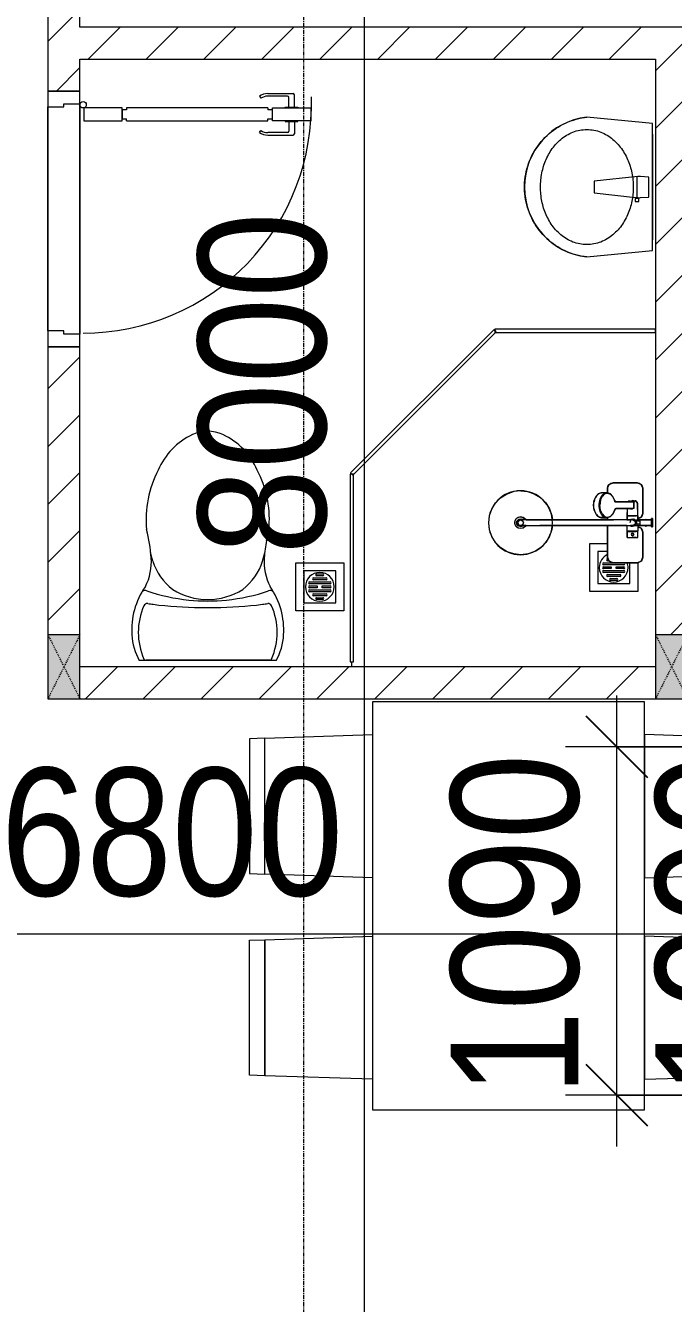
# Model space of a CAD drawing. Header units: millimetres. Extents: x 962 to 241049, y -15958 to 84407.
# Drawn here: x 101162 to 103187, y 54746 to 58742 of the extents above; entities that cross this region are included whole.
import ezdxf

# ---------------------------------------------------------------- set-up
doc = ezdxf.new("R2010")
doc.units = ezdxf.units.MM
doc.linetypes.add('Dash', pattern=[6, 3, -3])
doc.linetypes.add('Grid Line', pattern=[22.225, 12.7, -3.175, 3.175, -3.175])
for name, color, linetype, lineweight in [('0-1', 7, 'Continuous', 5), ('A-ANNO-DIMS', 211, 'Continuous', 9), ('A-ANNO-DIMS-160', 211, 'Continuous', 9), ('A-DETL-GENF-1', 9, 'Continuous', 9), ('A-DOOR-1', 254, 'Continuous', 9), ('A-DOOR-2', 9, 'Continuous', 9), ('A-FLOR-2', 9, 'Continuous', 9), ('A-GLAZ-CURT-1', 254, 'Continuous', 9), ('A-GLAZ-CURT-2', 9, 'Continuous', 9), ('A-WALL-1', 253, 'Continuous', 18), ('A-WALL-2', 9, 'Continuous', 9), ('A-WALL-PATT-1', 10, 'Continuous', 9), ('I-FURN-1', 254, 'Continuous', 9), ('M-EQPM-1', 254, 'Continuous', 9), ('P-SANR-FIXT', 6, 'Continuous', 9), ('P-SANR-FIXT-1', 254, 'Continuous', 9), ('S-COLS', 52, 'Continuous', 9), ('S-COLS-4', 254, 'Continuous', 9), ('S-COLS-5', 253, 'Continuous', 18), ('S-COLS-HDLN-1', 9, 'Dash', 9), ('S-GRID-1', 1, 'Grid Line', 9)]:
    doc.layers.add(name, color=color, linetype=linetype, lineweight=lineweight)
doc.styles.add('UTM Avo', font='UTM Avo.ttf', dxfattribs={"width": 0.9, "height": 400})
doc.dimstyles.new('1_Dim_chi_tiet_2_5', dxfattribs={"dimscale": 304.8, "dimtxt": 399.720379, "dimasz": 0.629921, "dimexe": 0.524934, "dimexo": 0.0625, "dimgap": 0.052493, "dimtad": 1, "dimdec": 0, "dimrnd": 5, "dimzin": 0, "dimdsep": 46, "dimtxsty": 'UTM Avo', "dimblk1": 'OBLIQUE', "dimblk2": 'OBLIQUE', "dimsah": 1, "dimcen": 0.09, "dimdle": 0.524934, "dimazin": 0, "dimtfac": 1, "dimtdec": 4, "dimtix": 1, "dimtmove": 0, "dimatfit": 3, "dimfxl": 1.049869, "dimfxlon": 1, "dimtvp": 1, "dimtolj": 1, "dimtzin": 0, "dimarcsym": 2})
doc.dimstyles.new('1_Dim_chi_tiet_2_5_1', dxfattribs={"dimscale": 304.8, "dimtxt": 399.720379, "dimasz": 0.629921, "dimexe": 0.524934, "dimexo": 0.0625, "dimgap": 0.052493, "dimtad": 1, "dimdec": 0, "dimrnd": 5, "dimzin": 0, "dimdsep": 46, "dimtxsty": 'UTM Avo', "dimblk1": 'OBLIQUE', "dimblk2": 'OBLIQUE', "dimsah": 1, "dimcen": 0.09, "dimdle": 0.524934, "dimazin": 0, "dimtfac": 1, "dimtdec": 4, "dimtix": 1, "dimtmove": 0, "dimatfit": 3, "dimfxl": 1.049869, "dimfxlon": 1, "dimtvp": 1, "dimtolj": 1, "dimtzin": 0, "dimarcsym": 2})
pattern_1 = [(45, (0, 0), (-90.50967, 90.50967), [])]

# ---------------------------------------------------------------- blocks, each defined once
blk = doc.blocks.new('DOOR_CW_01 CANH MO-PANEL KINH - DIG_02-800x2200-CỬA NHÔM KÍNH-400864-TKCS_MB TẦNG 1')
at = {"layer": 'A-DETL-GENF-1'}
for p, q in [((-347, 772), (-307, 772)), ((-347, 652), (-347, 772)), ((-307, 772), (-307, 652)), ((-349, 720.5), (-388, 720.5)), ((-349, 731.8), (-347, 731.8)), ((-349, 692.2), (-349, 731.8)), ((-347, 692.2), (-347, 731.8)), ((-307, 692.2), (-307, 731.8)), ((-305, 731.8), (-307, 731.8)), ((-305, 692.2), (-305, 731.8)), ((-305, 720.5), (-266, 720.5)), ((-392, 637), (-392, 716.5)), ((-384, 699.5), (-384, 637)), ((-349, 703.5), (-380, 703.5)), ((-347, 692.2), (-349, 692.2)), ((-307, 692.2), (-305, 692.2)), ((-305, 703.5), (-274, 703.5)), ((-270, 699.5), (-270, 637)), ((-262, 637), (-262, 716.5)), ((-307, 652), (-347, 652)), ((-313, 652), (-341, 652)), ((-341, 652), (-341, 638)), ((-313, 638), (-313, 652)), ((-383.9, 611.2), (-377.3, 615.8)), ((-347, 638), (-341, 638)), ((-347, 638), (-347, 196)), ((-307, 638), (-313, 638)), ((-307, 196), (-307, 638)), ((-270.1, 611.2), (-276.7, 615.8)), ((-347, 196), (-341, 196)), ((-307, 182), (-347, 182)), ((-347, 182), (-347, 62)), ((-341, 196), (-341, 182)), ((-341, 182), (-313, 182)), ((-307, 196), (-313, 196)), ((-313, 182), (-313, 196)), ((-307, 62), (-307, 182)), ((-347, 62), (-307, 62))]:
    blk.add_line(p, q, dxfattribs=at)
blk.add_circle((-357, 60), 10, dxfattribs=at)
for centre, radius, start, end in [((-357, 60), 714, 360, 92), ((-388, 716.5), 4, 90, 180), ((-266, 716.5), 4, 0, 90), ((-380, 699.5), 4, 90, 180), ((-274, 699.5), 4, 0, 90), ((-347, 637), 45, 180, 215), ((-347, 637), 37, 180, 215), ((-307, 637), 37, 325, 0), ((-307, 637), 45, 325, 0)]:
    blk.add_arc(centre, radius, start, end, dxfattribs=at)
at = {"layer": 'A-DOOR-2'}
for p, q in [((-360, 50), (-400, 50)), ((-400, 50), (-400, -50)), ((-360, 0), (-360, 50)), ((-357, 50), (-332, 50)), ((400, 50), (360, 50)), ((360, 50), (360, 0)), ((400, -50), (400, 50)), ((-350, 0), (-360, 0)), ((-350, -50), (-350, 0)), ((360, 0), (350, 0)), ((350, 0), (350, -50)), ((-400, -50), (-350, -50)), ((350, -50), (400, -50))]:
    blk.add_line(p, q, dxfattribs=at)
blk = doc.blocks.new('TOILET - TOILET-400871-TKCS_MB TẦNG 1')
at = {"layer": 'P-SANR-FIXT-1'}
for p, q in [((-171.7, 330.3), (-178.6, 355.5)), ((171.7, 330.3), (178.6, 355.5)), ((214.2, 19), (-214.2, 19)), ((194, 19.9), (-194, 19.9))]:
    blk.add_line(p, q, dxfattribs=at)
for centre, radius, start, end in [((45.1, 528.6), 217.6, 115.2282, 156.7784), ((0, 624.4), 111.7, 64.7718, 115.2282), ((-45.1, 528.6), 217.6, 23.2216, 64.7718), ((137.1, 461.2), 329.8, 152.3122, 185.6513), ((-137.1, 461.2), 329.8, 356.3165, 27.6878), ((-1948.3, 805.1), 2171.2, 349.1051, 350.319), ((-719.2, 297.5), 544.3, 4.5441, 13.9464), ((719.2, 297.5), 544.3, 169.7121, 175.4559), ((-343.5, 327.4), 167.3, 332.62, 4.5441), ((-0.4, 384), 179.5, 197.4036, 232.5964), ((0.4, 384), 179.5, 307.4036, 342.5964), ((343.5, 327.4), 167.3, 175.4559, 207.38), ((-4, 115.7), 233.6, 144.7853, 164.7039), ((0, 416), 206.1, 237.9268, 270), ((0, 416), 206.1, 270, 302.0732), ((4, 115.7), 233.6, 15.2961, 35.2147), ((-195, 224.1), 13.8, 71.0073, 129.3276), ((0.6, 792.1), 586.9, 251.0073, 264.1678), ((0, 786.7), 581.5, 264.1678, 275.8322), ((-0.6, 792.1), 586.9, 275.8322, 288.9927), ((195, 224.1), 13.8, 50.6724, 108.9927), ((1.9, 114.1), 239.7, 164.7039, 183.5487), ((-9.8, 107.2), 207.3, 156.2862, 203.7138), ((-189.1, 185.5), 11.7, 82.4212, 154.5895), ((178.9, 2951.3), 2778.4, 262.4212, 262.7649), ((-14.3, 1400.4), 1215.6, 262.593, 269.6026), ((0, 3462.8), 3278, 269.6026, 270.3974), ((14.3, 1400.4), 1215.6, 270.3974, 277.407), ((-178.9, 2951.3), 2778.4, 277.2351, 277.5788), ((189.1, 185.5), 11.7, 25.4105, 97.5788), ((9.8, 107.2), 207.3, 336.2862, 23.7138), ((-1.9, 114.1), 239.7, 356.4513, 15.2961), ((-46.1, 111.1), 191.6, 183.5487, 208.7191), ((46.1, 111.1), 191.6, 331.2809, 356.4513), ((-193.7, 26.4), 6.48, 203.7138, 267.6832), ((193.7, 26.4), 6.48, 272.3168, 336.2862)]:
    blk.add_arc(centre, radius, start, end, dxfattribs=at)
blk = doc.blocks.new('93925000_0001 - 93925000_top_dwg_93925000_T-348115-TKCS_MB TẦNG 1')
at = {"layer": 'P-SANR-FIXT'}
for p, q in [((-29.3, -30.4), (-108, -30.4)), ((29.3, -30.4), (108, -30.4)), ((-125, -47.4), (-125, -123.4)), ((-46.3, -78.4), (-46.3, -46.7)), ((-27.2, -47.1), (-26.1, -47.1)), ((-27.2, -77.9), (-26.1, -77.9)), ((-9, -412.5), (-9, -62.5)), ((9, -62.5), (9, -412.5)), ((21.5, -45.9), (60.6, -46.7)), ((43, -78.7), (21.5, -79.2)), ((43, -64.7), (43, -117.7)), ((65.8, -117.7), (65.8, -64.7)), ((125, -47.4), (125, -123.4)), ((42.7, -117.9), (42.7, -117.9)), ((43.2, -117.6), (43.2, -117.5)), ((65.6, -117.5), (65.6, -117.6)), ((66.1, -117.9), (66.1, -117.9)), ((-108, -140.4), (-9, -140.4)), ((9, -140.4), (16.1, -140.4)), ((15.4, -159.1), (15.8, -143.3)), ((108, -140.4), (92.7, -140.4)), ((93, -143.3), (93.4, -159.1))]:
    blk.add_line(p, q, dxfattribs=at)
at = {"layer": 'P-SANR-FIXT', "flags": 128}
for points in [[(-45.8, -46.1), (-27.2, -46.1), (-27.2, -78.9), (-45.8, -78.9)], [(-26.1, -46), (-26.1, -78.9), (-9, -79)], [(21.5, -47.4), (21.5, -79.1), (9, -79)]]:
    blk.add_lwpolyline(points, dxfattribs=at)
at = {"layer": 'P-SANR-FIXT'}
for centre, radius in [((-36.5, -62.5), 3.95), ((0, -412.5), 100)]:
    blk.add_circle(centre, radius, dxfattribs=at)
for centre, radius, start, end in [((-108, -47.4), 17, 90, 180), ((-29.3, -47.4), 17, 4.7626, 90), ((29.3, -47.4), 17, 90, 175.2374), ((108, -47.4), 17, 360, 90), ((-45.8, -46.6), 0.5, 90, 180), ((-45.8, -78.4), 0.5, 180, 270), ((0, -62.5), 12, 318.5904, 221.4096), ((0, -62.5), 9, 90, 180.0008), ((0, -62.5), 9, 360, 90), ((45.7, -61.8), 2.59, 155.1929, 175.7071), ((45.9, -61.8), 2.75, 130.8294, 155.1929), ((46.1, -62.1), 3.08, 110.5459, 130.8294), ((54.4, -334.8), 275.9, 88.2683, 91.7343), ((59.7, -57.1), 10.5, 38.6491, 85.492), ((-11.1, -67.1), 76.9, 1.7693, 4.1075), ((65.2, -72.4), 3.46, 323.2522, 79.3541), ((51.7, -159.9), 42.8, 109.7779, 113.2977), ((52.5, -162.2), 45.2, 106.1472, 109.7766), ((53.2, -164.5), 47.7, 103.9355, 106.1665), ((39.1, -108.2), 10.4, 284.3956, 285.5116), ((40.8, -114.2), 4.19, 285.5116, 289.9665), ((40.2, -112.5), 6, 289.9665, 292.7061), ((41.4, -115.3), 2.96, 292.7061, 296.5405), ((41.3, -115.1), 3.16, 296.9591, 300.8286), ((41.8, -115.8), 2.26, 300.8286, 305.287), ((42.1, -116.4), 1.64, 305.287, 309.9326), ((42.6, -116.9), 0.906, 309.9326, 315.24), ((66.5, -116.6), 1.39, 229.6335, 235.1234), ((66.3, -116.8), 1.08, 225.1702, 229.6335), ((67.3, -115.4), 2.79, 235.1234, 238.7439), ((67.2, -115.6), 2.6, 238.7439, 243.4573), ((67.8, -114.4), 3.89, 243.9189, 246.8313), ((68.1, -113.8), 4.52, 246.843, 250.4792), ((68.3, -113.2), 5.24, 250.478, 254.0406), ((68.5, -112.7), 5.75, 254.0357, 256.0561), ((55.4, -165.2), 48.4, 73.8659, 76.0481), ((56.2, -162.4), 45.5, 70.241, 73.86), ((57.4, -159.2), 42.1, 66.6693, 70.2637), ((-108, -123.4), 17, 180, 270), ((32.7, -159), 17.3, 181.3198, 222.2619), ((32.6, -143.6), 16.9, 172.414, 179.1297), ((33.7, -143.7), 17.9, 164.9525, 172.4168), ((35.2, -144.2), 19.5, 157.9614, 164.9563), ((37.1, -144.9), 21.6, 151.4775, 157.9654), ((39.3, -146.1), 24, 145.4892, 151.4815), ((41.5, -147.6), 26.8, 139.9517, 145.4927), ((43.6, -149.4), 29.5, 134.7867, 139.9744), ((46.2, -152), 33.2, 130.0223, 134.7808), ((47.7, -153.8), 35.5, 125.4414, 130.0144), ((49.9, -156.8), 39.2, 121.1773, 125.4365), ((50.6, -157.9), 40.5, 119.697, 121.1761), ((51, -158.7), 41.5, 117.0276, 119.7085), ((52.2, -161.1), 44.1, 113.3199, 117.0258), ((56.5, -161.3), 44.3, 62.9815, 66.6728), ((58, -158.4), 41.1, 60.2783, 62.9855), ((57.7, -158.9), 41.7, 58.8444, 60.2824), ((59.2, -156.4), 38.7, 54.5377, 58.8482), ((60.9, -154), 35.8, 50.0034, 54.5405), ((62.8, -151.7), 32.8, 45.1921, 50.0042), ((65, -149.6), 29.8, 40.0487, 45.1896), ((87.6, -128.4), 1.5, 180, 187.5386), ((87.6, -128.4), 1.5, 258.6057, 270), ((67.2, -147.7), 26.8, 34.5125, 40.0422), ((76, -159), 17.4, 317.3098, 358.6393), ((69.4, -146.2), 24.2, 28.5363, 34.4919), ((73.8, -143.9), 19.2, 21.6374, 28.9183), ((71.2, -145), 22.1, 15.4436, 21.6374), ((76.8, -143.4), 16.2, 7.1859, 15.4436), ((73.9, -143.8), 19.1, 1.2699, 7.1859), ((108, -123.4), 17, 270, 360), ((54.2, -123), 60.6, 259.1395, 270.1494), ((54.2, -119.5), 64.1, 270.1494, 280.3637), ((0, -412.5), 18, 120.2491, 59.7509), ((0, -412.5), 12.2, 137.7946, 42.2054), ((0, -412.5), 9, 180, 0)]:
    blk.add_arc(centre, radius, start, end, dxfattribs=at)
for points, degree in [([(-12.9, 0), (-12.9, -1.5), (-12.9, -3)], 2), ([(12.9, 0), (0, 0), (-12.8, 0)], 2), ([(12.8, 0), (12.9, 0), (12.9, 0)], 2), ([(12.9, 0), (12.9, -1.5), (12.9, -3)], 2), ([(-12.9, -3), (0, -3), (12.8, -3)], 2), ([(-12.8, -3), (-12.9, -3), (-12.9, -3)], 2), ([(-8.5, -3.8), (-8.5, -20.9), (-8.5, -38)], 2), ([(-8.5, -38), (0, -38), (8.5, -38)], 2), ([(-5, -38), (-5, -44.8), (-5, -51.6)], 2), ([(5, -38), (5, -44.8), (5, -51.6)], 2), ([(8.5, -3.8), (8.5, -20.9), (8.5, -38)], 2), ([(-5, -46), (-15.5, -46), (-26.1, -46)], 2), ([(5, -46), (13.3, -46), (21.5, -46)], 2), ([(43.2, -61.6), (43.1, -62.2), (43.3, -62.8), (43, -63.5), (43, -64.1), (43, -64.7)], 5), ([(46.1, -59), (45.8, -59), (45.6, -59), (45.4, -59.1), (45.2, -59.1), (45, -59.2)], 5), ([(65.6, -61.6), (65.6, -60.8), (65.5, -60), (64.3, -59), (63.5, -59), (62.7, -59)], 5), ([(42.8, -182.5), (33, -180.6), (24.7, -176.4), (19.9, -170.7)], 3), ([(88.8, -170.8), (83.9, -176.5), (75.6, -180.7), (65.8, -182.5)], 3)]:
    blk.add_open_spline(points, degree=degree, dxfattribs=at)
for points, weights in [([(-9.3, -3), (-8.5, -3), (-8.5, -3.8)], [1, 0.707106775639, 1]), ([(9.3, -3), (8.5, -3), (8.5, -3.8)], [1, 0.707106765177, 1]), ([(21.5, -45.9), (21.5, -45.7), (21.5, -47.4)], [0.874147445041, 0.908470869121, 1]), ([(67.9, -74.4), (66.9, -75.7), (65.8, -76.4)], [1, 0.991614392871, 1]), ([(54.4, -167.3), (15.8, -167.3), (15.8, -143.6)], [1, 0.707106781187, 1]), ([(93, -143.6), (93, -167.3), (54.4, -167.3)], [1, 0.707106781187, 1])]:
    blk.add_rational_spline(points, weights, degree=2, dxfattribs=at)
blk.add_open_spline([(68, -50.6), (68.4, -51.1), (68.6, -51.7), (68.7, -53.5), (68.2, -54.7), (66.1, -57), (64.6, -58.1), (62.7, -59)], degree=3, knots=[0.3623591, 0.3623591, 0.3623591, 0.3623591, 0.4991435, 0.4991435, 0.7494159, 0.7494159, 0.9564651, 0.9564651, 0.9564651, 0.9564651], dxfattribs=at)
blk = doc.blocks.new('93925000_0001 - 93925000_top_dwg-348114-TKCS_MB TẦNG 1')
blk.add_blockref('93925000_0001 - 93925000_top_dwg_93925000_T-348115-TKCS_MB TẦNG 1', (0, 0))
blk = doc.blocks.new('93925000_0001 - 93925000_3D_low_dwg-V48-TKCS_MB TẦNG 1')
at = {"layer": 'P-SANR-FIXT'}
for p, q in [((-13, 0.4), (-12.1, 0.4)), ((-13, 0.4), (-11.6, 0.4)), ((-13, 0.4), (-12.1, 0.4)), ((-13, 0.4), (-11.6, 0.4)), ((-13, -2.4), (-13, 0.4)), ((-13, -2.4), (-13, 0.4)), ((-12.1, 0.4), (-9.1, 0.4)), ((-12.1, 0.4), (-9.1, 0.4)), ((-8, 0.4), (-11.6, 0.4)), ((-8, 0.4), (-11.6, 0.4)), ((-9.1, 0.4), (-5, 0.4)), ((-5, 0.4), (-8, 0.4)), ((-5, 0.4), (0, 0.4)), ((0, 0.4), (5.1, 0.4)), ((5.1, 0.4), (9, 0.4)), ((8.2, 0.4), (5.1, 0.4)), ((11.6, 0.4), (8.2, 0.4)), ((11.6, 0.4), (8.2, 0.4)), ((9, 0.4), (12, 0.4)), ((9, 0.4), (12, 0.4)), ((13, 0.4), (11.6, 0.4)), ((13, 0.4), (11.6, 0.4)), ((12, 0.4), (13, 0.4)), ((12, 0.4), (13, 0.4)), ((13, -2.4), (13, 0.4)), ((13, -2.4), (13, 0.4)), ((-125, -47), (-120, -35)), ((-120, -35), (-125, -47)), ((-120, -35), (-108, -30)), ((-108, -30), (-120, -35)), ((-108, -30), (-29.2, -30)), ((-29.2, -30), (-108, -30)), ((-29.2, -30), (-17.2, -35)), ((-17.2, -35), (-29.2, -30)), ((-17.2, -35), (-12.8, -45.6)), ((-12.8, -45.6), (-17.2, -35)), ((-12.1, -2.4), (-13, -2.4)), ((-13, -2.4), (-11.6, -2.4)), ((-12.1, -2.4), (-13, -2.4)), ((-13, -2.4), (-11.6, -2.4)), ((-9.1, -2.4), (-12.1, -2.4)), ((-9.1, -2.4), (-12.1, -2.4)), ((-11.6, -2.4), (-8.5, -2.4)), ((-11.6, -2.4), (-8.9, -2.4)), ((-11.1, -20.1), (-8.9, -14.6)), ((-8.9, -25.2), (-11.1, -20.1)), ((-5, -2.4), (-9.1, -2.4)), ((-8.9, -45.6), (-8.9, -2.4)), ((-6.1, -2.4), (-8.5, -2.4)), ((-8.5, -53.6), (-8.5, -2.4)), ((0, -2.4), (-5, -2.4)), ((5.1, -2.4), (0, -2.4)), ((5.1, -2.4), (9, -2.4)), ((6.1, -2.4), (8.5, -2.4)), ((11.6, -2.4), (8.5, -2.4)), ((8.5, -2.4), (8.5, -53.6)), ((8.9, -2.4), (8.9, -45.6)), ((11.6, -2.4), (8.9, -2.4)), ((11.1, -20.1), (8.9, -15)), ((8.9, -25.6), (11.1, -20.1)), ((9, -2.4), (12, -2.4)), ((9, -2.4), (12, -2.4)), ((13, -2.4), (11.6, -2.4)), ((13, -2.4), (11.6, -2.4)), ((12, -2.4), (13, -2.4)), ((12, -2.4), (13, -2.4)), ((17.2, -35), (12.8, -45.6)), ((12.8, -45.6), (17.2, -35)), ((17.2, -35), (29.2, -30)), ((17.2, -35), (29.2, -30)), ((29.2, -30), (108, -30)), ((108, -30), (29.2, -30)), ((108, -30), (120, -35)), ((120, -35), (108, -30)), ((120, -35), (125, -47)), ((125, -47), (120, -35)), ((-125, -123), (-125, -47)), ((-125, -47), (-125, -123)), ((-46.3, -45.7), (-27.2, -45.6)), ((-46.3, -46.9), (-46.3, -45.7)), ((-46.3, -45.7), (-46.3, -46.9)), ((-46.3, -50.5), (-46.3, -46.9)), ((-46.3, -50.5), (-46.3, -56.1)), ((-46.3, -56.1), (-46.3, -62.1)), ((-46.3, -68.1), (-46.3, -62.1)), ((-46.3, -73.7), (-46.3, -68.1)), ((-46.3, -77.3), (-46.3, -73.7)), ((-46.3, -78.5), (-46.3, -77.3)), ((-46.3, -78.5), (-46.3, -77.3)), ((-46.3, -78.5), (-27.2, -78.6)), ((-40.5, -62.1), (-39.4, -59.4)), ((-40.5, -62.1), (-39.3, -64.9)), ((-36.6, -58.1), (-39.4, -59.4)), ((-36.5, -66.1), (-39.3, -64.9)), ((-36.6, -58.1), (-33.6, -59.3)), ((-33.6, -64.8), (-36.5, -66.1)), ((-33.6, -59.3), (-32.5, -62.1)), ((-33.6, -64.8), (-32.5, -62.1)), ((-27.2, -46.8), (-27.2, -45.6)), ((-27.2, -46.8), (-27.2, -50.4)), ((-27.2, -56), (-27.2, -50.4)), ((-27.2, -62.1), (-27.2, -56)), ((-27.2, -68.2), (-27.2, -62.1)), ((-27.2, -73.8), (-27.2, -68.2)), ((-27.2, -77.4), (-27.2, -73.8)), ((-27.2, -78.6), (-27.2, -77.4)), ((-26.1, -46.8), (-26.1, -45.6)), ((-8.5, -45.6), (-26.1, -45.6)), ((-26.1, -46.8), (-26.1, -50.4)), ((-26.1, -56), (-26.1, -50.4)), ((-26.1, -62.1), (-26.1, -56)), ((-26.1, -68.2), (-26.1, -62.1)), ((-26.1, -73.8), (-26.1, -68.2)), ((-26.1, -77.4), (-26.1, -73.8)), ((-26.1, -78.6), (-26.1, -77.4)), ((-26.1, -78.6), (-9, -78.6)), ((-11.1, -57.5), (-12, -62.1)), ((-11.2, -57.7), (-12, -62.1)), ((-12, -62.1), (-11.2, -66.5)), ((-12, -62.1), (-11.2, -66.5)), ((-8.5, -53.6), (-11.2, -57.7)), ((-8.5, -53.6), (-11.2, -57.7)), ((-11.1, -57.5), (-11.2, -57.7)), ((-11.1, -66.7), (-11.2, -66.5)), ((-11.2, -66.5), (-9, -69.8)), ((-11.1, -66.7), (-9, -69.9)), ((-5.4, -54.9), (-9, -62.1)), ((-9, -62.1), (-9, -66.3)), ((-9, -79.5), (-9, -66.3)), ((-9, -79.5), (-9, -94.5)), ((-4.4, -50.9), (-8.5, -53.6)), ((-4.4, -50.9), (-8.5, -53.6)), ((0, -53.1), (-5.4, -54.9)), ((-4.6, -51), (-4.4, -50.9)), ((0, -50.1), (-4.4, -50.9)), ((4.4, -50.9), (0, -50.1)), ((2.5, -54.1), (0, -53.1)), ((6.4, -68.5), (0, -71.1)), ((4.4, -50.9), (4.6, -51)), ((4.4, -50.9), (8.5, -53.6)), ((4.4, -50.9), (8.5, -53.6)), ((9, -62.1), (6.4, -55.7)), ((9, -62.1), (7.9, -59.4)), ((21.5, -45.6), (8.5, -45.6)), ((11.1, -57.5), (8.5, -53.6)), ((11.2, -57.7), (8.5, -53.6)), ((11.2, -57.7), (8.5, -53.6)), ((9, -62.1), (9, -66.5)), ((9, -79.6), (9, -66.5)), ((9, -69.8), (11.2, -66.5)), ((9, -69.8), (11.2, -66.5)), ((9, -69.8), (11.1, -66.7)), ((9, -78.6), (21.5, -78.6)), ((9, -79.6), (9, -94.6)), ((11.1, -57.5), (11.2, -57.7)), ((11.1, -66.7), (12, -62.1)), ((11.1, -66.7), (11.2, -66.5)), ((12, -62.1), (11.2, -57.7)), ((12, -62.1), (11.2, -57.7)), ((11.2, -66.5), (12, -62.1)), ((21.5, -45.6), (60.6, -46.1)), ((21.5, -46.8), (21.5, -45.6)), ((21.5, -46.8), (21.5, -50.4)), ((21.5, -56), (21.5, -50.4)), ((21.5, -62.1), (21.5, -56)), ((21.5, -68.2), (21.5, -62.1)), ((21.5, -73.8), (21.5, -68.2)), ((21.5, -77.4), (21.5, -73.8)), ((21.5, -78.6), (21.5, -77.4)), ((21.5, -78.6), (44.3, -78.3)), ((43.3, -68.3), (43.8, -62.2)), ((43.3, -68.3), (44.3, -66.3)), ((44.3, -70.3), (43.3, -68.3)), ((44.3, -58.6), (44.2, -112.9)), ((65.4, -58.6), (44.3, -58.6)), ((52.7, -58.6), (54.8, -57.9)), ((54.8, -57.9), (56.9, -58.6)), ((60.6, -46.1), (66.7, -50.3)), ((65.4, -58.6), (65.4, -112.9)), ((66.3, -68.3), (65.4, -66.3)), ((65.4, -70.2), (66.3, -68.3)), ((66.3, -68.3), (65.5, -58.6)), ((66.7, -50.3), (69.5, -62.1)), ((66.7, -73.9), (69.5, -62.1)), ((125, -47), (125, -123)), ((125, -123), (125, -47)), ((-9, -94.5), (-9, -122.1)), ((9, -94.6), (9, -122.1)), ((42.7, -116.4), (27.2, -123.6)), ((44.2, -112.9), (42.7, -116.4)), ((65.4, -112.9), (67, -116.4)), ((67, -116.4), (82.2, -123.4)), ((-120, -135), (-125, -123)), ((-125, -123), (-120, -135)), ((-108, -140), (-120, -135)), ((-120, -135), (-108, -140)), ((-8.8, -140), (-108, -140)), ((-108, -140), (-8.8, -140)), ((-9, -122.1), (-9, -352.1)), ((16.1, -140), (8.8, -140)), ((8.8, -140), (16.1, -140)), ((9, -352.1), (9, -122.1)), ((16, -140.4), (19, -131.1)), ((16, -140.4), (16, -160.1)), ((19.3, -150.1), (16, -140.4)), ((27.2, -123.6), (19, -131.1)), ((27.5, -157.3), (19.3, -150.1)), ((27.5, -157.3), (39.8, -162.4)), ((70.6, -162.2), (82.5, -157.2)), ((82.2, -123.4), (90.4, -130.7)), ((90.7, -149.6), (82.5, -157.2)), ((90.4, -130.7), (93.7, -140.4)), ((90.7, -149.6), (93.7, -140.4)), ((108, -140), (93.6, -140)), ((93.6, -140), (108, -140)), ((93.7, -140.4), (93.7, -160.1)), ((108, -140), (120, -135)), ((108, -140), (120, -135)), ((125, -123), (120, -135)), ((120, -135), (125, -123)), ((16, -160.1), (18.8, -169)), ((19.3, -169.7), (16, -160.1)), ((25.5, -175.3), (19.3, -169.7)), ((39.8, -182), (27.5, -177)), ((39.6, -182), (54.8, -183.9)), ((39.8, -162.4), (54.8, -164.2)), ((39.8, -182), (54.8, -183.9)), ((70.6, -162.2), (54.8, -164.2)), ((54.8, -183.9), (70.6, -181.9)), ((54.8, -183.9), (69.3, -182.2)), ((82.5, -176.8), (70.6, -181.9)), ((82.2, -177), (79.6, -178.1)), ((90.7, -169.3), (82.5, -176.8)), ((90.6, -169.4), (88.2, -171.6)), ((93.7, -160.1), (90.7, -169.3)), ((-21.4, -314.2), (-42.5, -321.4)), ((-9, -312.8), (-21.4, -314.2)), ((22.5, -314.4), (9, -312.9)), ((43, -321.6), (22.5, -314.4)), ((-77.7, -348.9), (-89.8, -367.9)), ((-61.8, -333.3), (-77.7, -348.9)), ((-42.5, -321.4), (-61.8, -333.3)), ((-9, -374.4), (-9, -352.1)), ((9, -374.3), (9, -352.1)), ((61.9, -333.3), (43, -321.6)), ((78.8, -350.3), (61.9, -333.3)), ((90.5, -369.3), (78.8, -350.3)), ((-97.3, -388.9), (-100, -411.9)), ((-89.8, -367.9), (-97.3, -388.9)), ((-11.8, -397.7), (-16.7, -404)), ((-9, -396.3), (-11.8, -397.7)), ((-9, -394.7), (-9, -374.4)), ((-9, -394.7), (-9, -407.6)), ((9, -394.5), (9, -374.3)), ((9, -394.5), (9, -407.4)), ((11.7, -397.6), (9, -396.3)), ((11.7, -397.6), (16.7, -403.7)), ((11.7, -397.6), (16.7, -403.7)), ((97.6, -390.1), (90.5, -369.3)), ((100, -411.9), (97.6, -390.1)), ((-100, -411.9), (-97.6, -433.8)), ((-97.6, -433.8), (-90.5, -454.4)), ((-16.7, -404), (-18.5, -411.9)), ((-18.5, -411.9), (-18.5, -411.9)), ((-18.5, -411.9), (-16.5, -420.1)), ((-16.5, -420.1), (-11.3, -426.5)), ((-12, -411.9), (-9, -404.4)), ((-8.3, -420.6), (-12, -411.9)), ((-11.3, -426.5), (-3.9, -430)), ((-5.4, -404.7), (-9, -411.9)), ((-9, -407.6), (-9, -411.9)), ((-9, -411.9), (-9, -411.9)), ((0, -423.9), (-8.3, -420.6)), ((-5.4, -404.7), (-6.3, -405.5)), ((-5.4, -419.1), (-6.2, -418.4)), ((-5.4, -404.7), (0, -402.9)), ((0, -420.9), (-5.4, -419.1)), ((0, -420.9), (-5.4, -419.1)), ((-3.9, -430), (4.1, -429.9)), ((5.4, -404.7), (0, -402.9)), ((5.4, -419.1), (0, -420.9)), ((5.4, -419.1), (0, -420.9)), ((8.7, -420.2), (0, -423.9)), ((4.1, -429.9), (11.7, -426.2)), ((9, -411.9), (5.4, -404.7)), ((5.4, -404.7), (6.2, -405.4)), ((5.4, -419.1), (9, -411.6)), ((5.4, -419.1), (9, -411.9)), ((6.2, -418.4), (5.4, -419.1)), ((8.7, -420.2), (12, -411.9)), ((12, -411.9), (9, -404.9)), ((9, -411.9), (9, -407.4)), ((9, -411.6), (9, -411.9)), ((16.5, -420.1), (11.7, -426.2)), ((18.5, -411.9), (16.5, -420.1)), ((16.7, -403.7), (18.5, -411.9)), ((16.7, -403.7), (18.5, -411.9)), ((18.5, -411.9), (18.5, -411.9)), ((89.8, -455.8), (97.5, -433.9)), ((100, -411.9), (97.5, -433.9)), ((-90.5, -454.4), (-78.4, -473.9)), ((-78.4, -473.9), (-62.2, -490.2)), ((61.9, -490.4), (78, -474.5)), ((78, -474.5), (89.8, -455.8)), ((-62.2, -490.2), (-43.5, -501.9)), ((-43.5, -501.9), (-22.2, -509.4)), ((-22.2, -509.4), (-0.1, -511.9)), ((-0.1, -511.9), (22.1, -509.4)), ((22.1, -509.4), (42.9, -502.2)), ((42.9, -502.2), (61.9, -490.4))]:
    blk.add_line(p, q, dxfattribs=at)
blk = doc.blocks.new('93925000_0001 - FMM 93925000-V50-TKCS_MB TẦNG 1')
at = {"extrusion": (0, 0, -1), "zscale": -1, "rotation": 180}
for name in ['93925000_0001 - 93925000_top_dwg-348114-TKCS_MB TẦNG 1', '93925000_0001 - 93925000_3D_low_dwg-V48-TKCS_MB TẦNG 1']:
    blk.add_blockref(name, (0, 0), dxfattribs=at)
blk = doc.blocks.new('bonruatreo - Chậu rửa-348246-TKCS_MB TẦNG 1')
at = {"layer": 'P-SANR-FIXT-1'}
for p, q in [((-218.6, 205), (-198.4, 0)), ((198.4, 0), (218.6, 205)), ((-18.5, 182.5), (-32.2, 52.9)), ((18.5, 182.5), (-18.5, 182.5)), ((33, 45.4), (18.5, 182.5)), ((-35.6, 54.2), (-44.7, 54.2)), ((-44.7, 54.2), (-44.7, 42.8)), ((-44.7, 42.8), (-35.6, 42.8)), ((-35.6, 52.9), (-35.6, 54.2)), ((-32.2, 52.9), (-35.6, 52.9)), ((-35.6, 44.2), (-35.6, 52.9)), ((-35.6, 42.8), (-35.6, 44.2)), ((-35.6, 44.2), (-33.1, 44.2)), ((-32.2, 52.9), (-33.1, 44.2)), ((32.7, 48.5), (-32.7, 48.5)), ((-198.4, 0), (198.4, 0)), ((165, 0), (-165, 0)), ((-33, 37.3), (-31.4, 12.2)), ((-30.2, 11), (30.2, 11)), ((31.4, 12.2), (33, 37.3))]:
    blk.add_line(p, q, dxfattribs=at)
at = {"layer": 'P-SANR-FIXT-1', "flags": 128}
blk.add_lwpolyline([(-218.6, 205), (-217.4, 213.7), (-215.9, 222.4), (-214, 231), (-211.8, 239.5), (-209.3, 247.9), (-206.4, 256.2), (-203.2, 264.4), (-199.6, 272.5), (-195.8, 280.4), (-191.6, 288.1), (-187.1, 295.7), (-182.3, 303.1), (-177.3, 310.3), (-171.9, 317.3), (-166.3, 324.1), (-160.4, 330.6), (-154.2, 336.9), (-147.8, 342.9), (-141.2, 348.7), (-134.3, 354.2), (-127.3, 359.4), (-120, 364.4), (-112.5, 369), (-104.9, 373.4), (-97.1, 377.4), (-89.1, 381.2), (-81, 384.6), (-72.7, 387.6), (-64.4, 390.4), (-55.9, 392.8), (-47.3, 394.8), (-38.7, 396.6), (-30, 397.9), (-21.3, 399), (-12.5, 399.6), (-3.7, 400), (5.1, 399.9), (13.9, 399.6), (22.6, 398.8), (31.4, 397.8), (40.1, 396.3), (48.7, 394.5), (57.2, 392.4), (65.7, 390), (74, 387.2), (82.2, 384.1), (90.3, 380.6), (98.3, 376.8), (106.1, 372.7), (113.7, 368.3), (121.1, 363.6), (128.4, 358.7), (135.4, 353.4), (142.2, 347.8), (148.8, 342), (155.2, 335.9), (161.3, 329.6), (167.2, 323), (172.8, 316.2), (178.1, 309.2), (183.1, 302), (187.8, 294.6), (192.2, 287), (196.4, 279.2), (200.2, 271.3), (203.7, 263.2), (206.8, 255), (209.7, 246.6), (212.2, 238.2), (214.3, 229.7), (216.1, 221.1), (217.6, 212.4), (218.6, 205)], dxfattribs=at)
at = {"layer": 'P-SANR-FIXT-1'}
for centre, radius, start, end in [((0, 180), 220, 6.525, 173.475), ((5.5, 41.4), 38.7, 175.8543, 186.034), ((-5.5, 41.4), 38.7, 353.966, 6.034), ((-30.1, 12.3), 1.3, 183.5997, 268.7722), ((30.1, 12.3), 1.3, 271.2278, 356.4003)]:
    blk.add_arc(centre, radius, start, end, dxfattribs=at)
for points in [[(-180, 205), (-180, 212.4), (-178.6, 227.3), (-172.4, 248.8), (-162.5, 268.9), (-149.4, 287), (-133.8, 303), (-116.1, 316.6), (-96.9, 327.9), (-76.5, 336.8), (-55.2, 343.5), (-33.3, 347.9), (-11.2, 350.1), (11.1, 350.1), (33.3, 347.9), (55.2, 343.5), (76.5, 336.8), (96.9, 327.9), (116.1, 316.6), (133.8, 302.9), (149.5, 287), (162.5, 268.8), (172.4, 248.8), (178.6, 227.3), (180, 212.4), (180, 205)], [(180, 205), (180, 197.6), (178.6, 182.7), (172.4, 161.2), (162.5, 141.2), (149.5, 123), (133.8, 107.1), (116.1, 93.4), (96.9, 82.1), (76.5, 73.2), (55.2, 66.5), (33.3, 62.1), (11.1, 59.9), (-11.2, 59.9), (-33.3, 62.1), (-55.2, 66.5), (-76.5, 73.2), (-96.9, 82.1), (-116.1, 93.4), (-133.8, 107), (-149.4, 123), (-162.5, 141.1), (-172.4, 161.2), (-178.6, 182.7), (-180, 197.6), (-180, 205)]]:
    blk.add_open_spline(points, degree=3, dxfattribs=at)
blk = doc.blocks.new('THU NUOC - THU NUOC-V77-TKCS_MB TẦNG 1')
at = {"layer": 'M-EQPM-1'}
for p, q in [((-66.3, -70.6), (-66.3, 79.4)), ((-66.3, 79.4), (-10.2, 79.4)), ((-10.2, 54.4), (-41.3, 54.4)), ((-41.3, 54.4), (-41.3, -45.6)), ((-23.3, 19.6), (40.9, 19.6)), ((40.9, 13.6), (-23.3, 13.6)), ((-23.3, 7.2), (0.7, 7.2)), ((0.7, 1.2), (-23.3, 1.2)), ((-11, 32.1), (-8.2, 32.1)), ((-5.8, 26.1), (-11, 26.1)), ((0.7, 7.2), (0.7, 1.2)), ((16.7, 1.2), (16.7, 7.2)), ((16.7, 7.2), (40.9, 7.2)), ((40.9, 1.2), (16.7, 1.2)), ((58.7, -45.6), (58.7, 19.9)), ((83.7, 20.3), (83.7, -70.6)), ((-23.3, -4.8), (40.9, -4.8)), ((40.9, -10.8), (-23.3, -10.8)), ((-11, -17.3), (28.5, -17.3)), ((28.5, -23.3), (-11, -23.3)), ((-1.1, -29.6), (18.5, -29.6)), ((18.5, -35.6), (-1.1, -35.6)), ((83.7, -70.6), (-66.3, -70.6)), ((-41.3, -45.6), (58.7, -45.6))]:
    blk.add_line(p, q, dxfattribs=at)
for centre, radius, start, end in [((8.7, 4.4), 45, 115.0825, 180), ((8.7, 4.4), 45, 115.0825, 180), ((8.7, 4.4), 45, 180, 0), ((8.7, 4.4), 45, 180, 360), ((-23.3, 16.6), 3, 90, 270), ((-23.3, 4.2), 3, 90, 270), ((-11, 29.1), 3, 90, 270), ((40.9, 16.6), 3, 270, 90), ((40.9, 4.2), 3, 270, 90), ((8.7, 4.4), 45, 0, 20.2407), ((8.7, 4.4), 45, 360, 20.2407), ((-23.3, -7.8), 3, 90, 270), ((-11, -20.3), 3, 90, 270), ((-1.1, -32.6), 3, 90, 270), ((18.5, -32.6), 3, 270, 90), ((28.5, -20.3), 3, 270, 90), ((40.9, -7.8), 3, 270, 90)]:
    blk.add_arc(centre, radius, start, end, dxfattribs=at)
blk = doc.blocks.new('THU NUOC - THU NUOC-V67-TKCS_MB TẦNG 1')
at = {"layer": 'M-EQPM-1'}
for p, q in [((-66.3, -70.6), (-66.3, 79.4)), ((-66.3, 79.4), (83.7, 79.4)), ((58.7, 54.4), (-41.3, 54.4)), ((-41.3, 54.4), (-41.3, -45.6)), ((-1.1, 44.5), (18.5, 44.5)), ((58.7, -45.6), (58.7, 54.4)), ((83.7, 79.4), (83.7, -70.6)), ((-23.3, 19.6), (40.9, 19.6)), ((40.9, 13.6), (-23.3, 13.6)), ((-23.3, 7.2), (0.7, 7.2)), ((0.7, 1.2), (-23.3, 1.2)), ((-11, 32.1), (28.5, 32.1)), ((28.5, 26.1), (-11, 26.1)), ((18.5, 38.5), (-1.1, 38.5)), ((0.7, 7.2), (0.7, 1.2)), ((16.7, 1.2), (16.7, 7.2)), ((16.7, 7.2), (40.9, 7.2)), ((40.9, 1.2), (16.7, 1.2)), ((-23.3, -4.8), (40.9, -4.8)), ((40.9, -10.8), (-23.3, -10.8)), ((-11, -17.3), (28.5, -17.3)), ((28.5, -23.3), (-11, -23.3)), ((-1.1, -29.6), (18.5, -29.6)), ((18.5, -35.6), (-1.1, -35.6)), ((83.7, -70.6), (-66.3, -70.6)), ((-41.3, -45.6), (58.7, -45.6))]:
    blk.add_line(p, q, dxfattribs=at)
for centre, radius, start, end in [((8.7, 4.4), 45, 0, 180), ((8.7, 4.4), 45, 360, 180), ((-1.1, 41.5), 3, 90, 270), ((18.5, 41.5), 3, 270, 90), ((8.7, 4.4), 45, 180, 0), ((8.7, 4.4), 45, 180, 360), ((-23.3, 16.6), 3, 90, 270), ((-23.3, 4.2), 3, 90, 270), ((-11, 29.1), 3, 90, 270), ((28.5, 29.1), 3, 270, 90), ((40.9, 16.6), 3, 270, 90), ((40.9, 4.2), 3, 270, 90), ((-23.3, -7.8), 3, 90, 270), ((-11, -20.3), 3, 90, 270), ((-1.1, -32.6), 3, 90, 270), ((18.5, -32.6), 3, 270, 90), ((28.5, -20.3), 3, 270, 90), ((40.9, -7.8), 3, 270, 90)]:
    blk.add_arc(centre, radius, start, end, dxfattribs=at)
blk = doc.blocks.new('System Panel - Glazed-1032473-TKCS_MB TẦNG 1')
at = {"layer": 'A-GLAZ-CURT-2'}
for p, q in [((293.8, 5), (-293.8, 5)), ((-293.8, 5), (-293.8, -5)), ((293.8, -5), (293.8, 5)), ((-293.8, -5), (293.8, -5))]:
    blk.add_line(p, q, dxfattribs=at)
blk = doc.blocks.new('System Panel - Glazed-850629-TKCS_MB TẦNG 1')
at = {"layer": 'A-GLAZ-CURT-2'}
for p, q in [((316.6, 5), (-316.6, 5)), ((-316.6, 5), (-316.6, -5)), ((316.6, -5), (316.6, 5)), ((-316.6, -5), (316.6, -5))]:
    blk.add_line(p, q, dxfattribs=at)
blk = doc.blocks.new('System Panel - Glazed-850630-TKCS_MB TẦNG 1')
at = {"layer": 'A-GLAZ-CURT-2'}
for p, q in [((251.1, 5), (-251.1, 5)), ((-251.1, 5), (-251.1, -5)), ((251.1, -5), (251.1, 5)), ((-251.1, -5), (251.1, -5))]:
    blk.add_line(p, q, dxfattribs=at)
blk = doc.blocks.new('G1_SOF - BO TRU - 100x200-745959-TKCS_MB TẦNG 1')
at = {"layer": 'S-COLS'}
blk.add_hatch(color=256, dxfattribs=at).paths.add_polyline_path([(50, -100), (50, 100), (-50, 100), (-50, -100)])
at = {"layer": 'S-COLS-5'}
for p, q in [((50, 100), (-50, 100)), ((-50, 100), (-50, -100)), ((50, -100), (50, 100)), ((-50, -100), (50, -100))]:
    blk.add_line(p, q, dxfattribs=at)
at = {"layer": 'S-COLS-HDLN-1'}
for p, q in [((50, 100), (-50, -100)), ((-50, 100), (50, -100))]:
    blk.add_line(p, q, dxfattribs=at)
blk = doc.blocks.new('RES_BAN AN 1 - RES_BAN AN 1-V21-TKCS_MB TẦNG 1')
at = {"layer": 'I-FURN-1'}
for p, q in [((-425, 0), (-425, -1275)), ((425, 0), (-425, 0)), ((425, -1275), (425, 0)), ((-761.9, -113.5), (-809.6, -115.1)), ((-809.6, -115.1), (-809.6, -536.9)), ((-761.9, -113.5), (-425, -102.3)), ((-761.9, -538.5), (-761.9, -113.5)), ((-761.9, -538.5), (-761.9, -113.5)), ((-425, -102.3), (-425, -549.7)), ((425, -102.3), (425, -549.7)), ((761.9, -113.5), (425, -102.3)), ((761.9, -538.5), (761.9, -113.5)), ((761.9, -113.5), (761.9, -538.5)), ((809.6, -115.1), (761.9, -113.5)), ((809.6, -536.9), (809.6, -115.1)), ((-809.6, -536.9), (-761.9, -538.5)), ((-425, -549.7), (-761.9, -538.5)), ((425, -549.7), (761.9, -538.5)), ((761.9, -538.5), (809.6, -536.9)), ((-809.6, -745.3), (-761.9, -743.8)), ((-809.6, -1167.2), (-809.6, -745.3)), ((-761.9, -743.8), (-425, -732.5)), ((-761.9, -1168.8), (-761.9, -743.8)), ((-761.9, -743.8), (-761.9, -1168.8)), ((-425, -732.5), (-425, -1180)), ((425, -732.5), (425, -1180)), ((761.9, -743.8), (425, -732.5)), ((761.9, -743.8), (809.6, -745.3)), ((761.9, -1168.8), (761.9, -743.8)), ((761.9, -1168.8), (761.9, -743.8)), ((809.6, -745.3), (809.6, -1167.2)), ((-761.9, -1168.8), (-809.6, -1167.2)), ((-425, -1180), (-761.9, -1168.8)), ((425, -1180), (761.9, -1168.8)), ((809.6, -1167.2), (761.9, -1168.8)), ((-425, -1275), (425, -1275))]:
    blk.add_line(p, q, dxfattribs=at)
blk = doc.blocks.new('NCV_TKTC_TANG 1_rvt-1-TKCS_MB TẦNG 1')
at = {"layer": 'A-WALL-PATT-1'}
h = blk.add_hatch(dxfattribs=at)
h.set_pattern_fill('FP_1', color=256, style=0, pattern_type=2)
h.set_pattern_definition(pattern_1)
h.paths.add_polyline_path([(38142.6, 56836.9), (38152.6, 56836.9), (38152.6, 57737.3), (38052.6, 57737.3), (38052.6, 56836.9)])
h.paths.add_polyline_path([(38152.6, 58537.3), (38152.6, 58836.9), (38052.6, 58836.9), (38052.6, 58537.3)])
h.paths.add_polyline_path([(38052.6, 59936.9), (38152.6, 59936.9), (38152.6, 60536.9), (38052.6, 60536.9)])
h.paths.add_polyline_path([(38052.6, 61436.9), (38152.6, 61436.9), (38152.6, 61511.9), (38052.6, 61511.9)])
h = blk.add_hatch(dxfattribs=at)
h.set_pattern_fill('FP_1', color=256, style=0, pattern_type=2)
h.set_pattern_definition(pattern_1)
h.paths.add_polyline_path([(38383.3, 58636.9), (40052.6, 58636.9), (40052.6, 58736.9), (38152.6, 58736.9), (38152.6, 58636.9)])
h = blk.add_hatch(dxfattribs=at)
h.set_pattern_fill('FP_1', color=256, style=0, pattern_type=2)
h.set_pattern_definition(pattern_1)
h.paths.add_polyline_path([(39952.6, 56836.9), (40052.6, 56836.9), (40052.6, 58636.9), (39952.6, 58636.9), (39952.6, 56949.3)])
h = blk.add_hatch(dxfattribs=at)
h.set_pattern_fill('FP_1', color=256, style=0, pattern_type=2)
h.set_pattern_definition(pattern_1)
h.paths.add_polyline_path([(41847.6, 56636.9), (41847.6, 56736.9), (40052.6, 56736.9), (40052.6, 56636.9), (41607.3, 56636.9)])
h.paths.add_polyline_path([(39952.6, 56636.9), (39952.6, 56736.9), (38152.6, 56736.9), (38152.6, 56636.9), (39189.3, 56636.9)])
at = {"layer": 'A-FLOR-2'}
for p, q in [((38052.6, 57787.3), (38052.6, 58487.3)), ((38052.6, 58487.3), (38052.6, 57787.3)), ((38152.6, 57777.3), (38152.6, 58497.3)), ((39002.6, 56736.9), (39002.6, 56751.9))]:
    blk.add_line(p, q, dxfattribs=at)
at = {"layer": 'A-WALL-1'}
for p, q in [((38052.6, 58836.9), (38052.6, 58537.3)), ((38152.6, 58736.9), (38152.6, 58836.9)), ((40052.6, 58736.9), (38152.6, 58736.9)), ((38152.6, 58537.3), (38152.6, 58636.9)), ((38152.6, 58636.9), (39952.6, 58636.9)), ((39952.6, 58636.9), (39952.6, 56836.9)), ((38052.6, 58537.3), (38152.6, 58537.3)), ((38152.6, 57737.3), (38052.6, 57737.3)), ((38052.6, 57737.3), (38052.6, 56836.9)), ((38152.6, 56836.9), (38152.6, 57737.3)), ((39952.6, 56736.9), (38152.6, 56736.9)), ((38152.6, 56636.9), (39952.6, 56636.9))]:
    blk.add_line(p, q, dxfattribs=at)
at = {"layer": 'A-WALL-2'}
for p, q in [((38052.6, 57787.3), (38052.6, 58487.3)), ((38152.6, 58497.3), (38152.6, 57777.3))]:
    blk.add_line(p, q, dxfattribs=at)
at = {"layer": 'A-DOOR-1', "rotation": 269.9999999999992}
blk.add_blockref('DOOR_CW_01 CANH MO-PANEL KINH - DIG_02-800x2200-CỬA NHÔM KÍNH-400864-TKCS_MB TẦNG 1', (38102.6, 58137.3), dxfattribs=at)
at = {"layer": 'A-GLAZ-CURT-1'}
for name, p, rotation in [('System Panel - Glazed-850629-TKCS_MB TẦNG 1', (39226.4, 57563.5), 44.99999999999893), ('System Panel - Glazed-1032473-TKCS_MB TẦNG 1', (39002.6, 57045.8), 89.99999999999919)]:
    blk.add_blockref(name, p, dxfattribs=dict(at, rotation=rotation))
blk.add_blockref('System Panel - Glazed-850630-TKCS_MB TẦNG 1', (39701.4, 57787.3), dxfattribs=at)
at = {"layer": 'I-FURN-1'}
blk.add_blockref('RES_BAN AN 1 - RES_BAN AN 1-V21-TKCS_MB TẦNG 1', (39492.6, 56626.9), dxfattribs=at)
at = {"layer": 'M-EQPM-1'}
for name, p in [('THU NUOC - THU NUOC-V77-TKCS_MB TẦNG 1', (39812.8, 57042.5)), ('THU NUOC - THU NUOC-V67-TKCS_MB TẦNG 1', (38893.8, 56982.5))]:
    blk.add_blockref(name, p, dxfattribs=at)
at = {"layer": 'P-SANR-FIXT-1'}
for name, p, rotation in [('bonruatreo - Chậu rửa-348246-TKCS_MB TẦNG 1', (39942.6, 58236.9), 89.99999999999947), ('93925000_0001 - FMM 93925000-V50-TKCS_MB TẦNG 1', (39942.6, 57187.3), 89.9999999999997)]:
    blk.add_blockref(name, p, dxfattribs=dict(at, rotation=rotation))
blk.add_blockref('TOILET - TOILET-400871-TKCS_MB TẦNG 1', (38552.2, 56737.3), dxfattribs=at)
at = {"layer": 'S-COLS-4'}
for p in [(38102.6, 56736.9), (40002.6, 56736.9)]:
    blk.add_blockref('G1_SOF - BO TRU - 100x200-745959-TKCS_MB TẦNG 1', p, dxfattribs=at)
blk = doc.blocks.new('DIMBLOCK173-TKCS_MB TẦNG 1')
at = {"layer": 'A-ANNO-DIMS-160'}
for p, q in [((102220.3, 61795.3), (102220.3, 53475.3)), ((102540.3, 61635.3), (102060.3, 61635.3)), ((102220.3, 61635.3), (102540.3, 61635.3)), ((102540.3, 53635.3), (102060.3, 53635.3)), ((102220.3, 53635.3), (102540.3, 53635.3))]:
    blk.add_line(p, q, dxfattribs=at)
at = {"layer": 'A-ANNO-DIMS-160', "lineweight": 25}
for p, q in [((102220.3, 61635.3), (102124.3, 61731.3)), ((102220.3, 61635.3), (102316.3, 61539.3)), ((102220.3, 53635.3), (102124.3, 53731.3)), ((102220.3, 53635.3), (102316.3, 53539.3))]:
    blk.add_line(p, q, dxfattribs=at)
at = {"layer": 'A-ANNO-DIMS-160', "color": 0, "insert": (101700.7, 57087.5), "char_height": 400, "width": 1314.636, "attachment_point": 1, "rotation": 90, "line_spacing_factor": 1.110334, "style": 'UTM Avo'}
blk.add_mtext('8000', dxfattribs=at)
blk = doc.blocks.new('_Oblique')
at = {"color": 0, "linetype": 'ByBlock', "lineweight": -2}
blk.add_line((-0.5, -0.5), (0.5, 0.5), dxfattribs=at)
blk = doc.blocks.new('DIMBLOCK248-TKCS_MB TẦNG 1')
at = {"layer": 'A-ANNO-DIMS-160'}
for p, q in [((103650.6, 56601.9), (103650.6, 55281.9)), ((103970.6, 56441.9), (103490.6, 56441.9)), ((103650.6, 56441.9), (103970.6, 56441.9)), ((103970.6, 55441.9), (103490.6, 55441.9)), ((103650.6, 55441.9), (103970.6, 55441.9))]:
    blk.add_line(p, q, dxfattribs=at)
at = {"layer": 'A-ANNO-DIMS-160', "lineweight": 25}
for p, q in [((103650.6, 56441.9), (103554.6, 56537.9)), ((103650.6, 56441.9), (103746.6, 56345.9)), ((103650.6, 55441.9), (103554.6, 55537.9)), ((103650.6, 55441.9), (103746.6, 55345.9))]:
    blk.add_line(p, q, dxfattribs=at)
at = {"layer": 'A-ANNO-DIMS-160', "color": 0, "insert": (103130.9, 55394.2), "char_height": 400, "width": 1314.636, "attachment_point": 1, "rotation": 90, "line_spacing_factor": 1.110334, "style": 'UTM Avo'}
blk.add_mtext('1000', dxfattribs=at)
blk = doc.blocks.new('DIMBLOCK249-TKCS_MB TẦNG 1')
at = {"layer": 'A-ANNO-DIMS-160'}
for p, q in [((103010.1, 55236.9), (103010.1, 56646.9)), ((103330.1, 56486.9), (102850.1, 56486.9)), ((103010.1, 56486.9), (103330.1, 56486.9)), ((103330.1, 55396.9), (102850.1, 55396.9)), ((103010.1, 55396.9), (103330.1, 55396.9))]:
    blk.add_line(p, q, dxfattribs=at)
at = {"layer": 'A-ANNO-DIMS-160', "lineweight": 25}
for p, q in [((103010.1, 56486.9), (102914.1, 56582.9)), ((103010.1, 56486.9), (103106.1, 56390.9)), ((103010.1, 55396.9), (102914.1, 55492.9)), ((103010.1, 55396.9), (103106.1, 55300.9))]:
    blk.add_line(p, q, dxfattribs=at)
at = {"layer": 'A-ANNO-DIMS-160', "color": 0, "insert": (102490.4, 55394.2), "char_height": 400, "width": 1314.636, "attachment_point": 1, "rotation": 90, "line_spacing_factor": 1.110334, "style": 'UTM Avo'}
blk.add_mtext('1090', dxfattribs=at)
blk = doc.blocks.new('DIMBLOCK360-TKCS_MB TẦNG 1')
at = {"layer": 'A-ANNO-DIMS-160'}
for p, q in [((98231.6, 56221.3), (98231.6, 55741.3)), ((98231.6, 55901.3), (98231.6, 56221.3)), ((105031.7, 56221.3), (105031.7, 55741.3)), ((105031.7, 55901.3), (105031.7, 56221.3)), ((98071.6, 55901.3), (105191.7, 55901.3))]:
    blk.add_line(p, q, dxfattribs=at)
at = {"layer": 'A-ANNO-DIMS-160', "lineweight": 25}
for p, q in [((98231.6, 55901.3), (98327.6, 55997.3)), ((105031.7, 55901.3), (105127.7, 55997.3)), ((98231.6, 55901.3), (98135.6, 55805.3)), ((105031.7, 55901.3), (104935.7, 55805.3))]:
    blk.add_line(p, q, dxfattribs=at)
at = {"layer": 'A-ANNO-DIMS-160', "color": 0, "insert": (101083.9, 56420.9), "char_height": 400, "width": 1314.636, "attachment_point": 1, "line_spacing_factor": 1.110334, "style": 'UTM Avo'}
blk.add_mtext('6800', dxfattribs=at)

msp = doc.modelspace()

# ---------------------------------------------------------------- linework, layer by layer
at = {"layer": 'S-GRID-1'}
msp.add_line((102031.6, 15532), (102031.6, 78459.2), dxfattribs=at)

# ---------------------------------------------------------------- block references
at = {"layer": '0-1'}
msp.add_blockref('NCV_TKTC_TANG 1_rvt-1-TKCS_MB TẦNG 1', (63179, 0), dxfattribs=at)

# ---------------------------------------------------------------- dimensions: what is measured, and where the dimension line sits
at = {"layer": 'A-ANNO-DIMS'}
for base, p1, p2, override, picture, middle in [((102220.3, 53635.3), (102540.3, 61635.3), (102540.3, 53635.3), {"dimpost": '<>', "dimfxl": 8000}, 'DIMBLOCK173-TKCS_MB TẦNG 1', (101997.3, 57635.3)), ((103010.1, 56486.9), (103330.1, 55396.9), (103330.1, 56486.9), {"dimpost": '<>', "dimfxl": 1090}, 'DIMBLOCK249-TKCS_MB TẦNG 1', (102787.1, 55941.9)), ((103650.6, 55441.9), (103970.6, 56441.9), (103970.6, 55441.9), {"dimpost": '<>', "dimfxl": 1000}, 'DIMBLOCK248-TKCS_MB TẦNG 1', (103427.6, 55941.9))]:
    dim = msp.add_linear_dim(base=base, p1=p1, p2=p2, angle=90, dimstyle='1_Dim_chi_tiet_2_5', override=override, dxfattribs=at)
    dim.commit()
    dim.dimension.update_dxf_attribs({"geometry": picture, "text_midpoint": middle})
dim = msp.add_linear_dim(base=(105031.7, 55901.3), p1=(98231.6, 56221.3), p2=(105031.7, 56221.3), dimstyle='1_Dim_chi_tiet_2_5_1', override={"dimpost": '<>', "dimfxl": 6800.071331}, dxfattribs=at)
dim.commit()
dim.dimension.update_dxf_attribs({"geometry": 'DIMBLOCK360-TKCS_MB TẦNG 1', "text_midpoint": (101631.6, 56124.3)})

doc.saveas('drawing.dxf')
